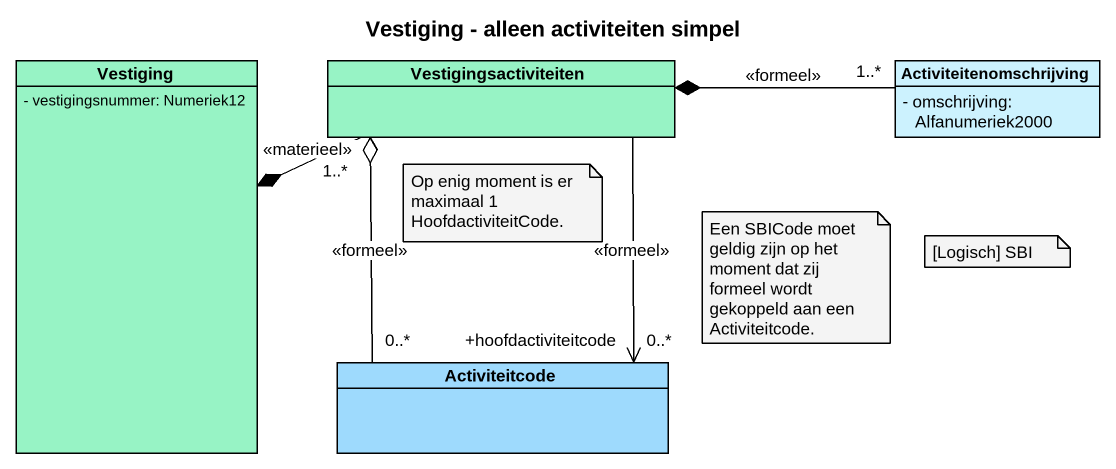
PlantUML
@startuml
title Vestiging - alleen activiteiten simpel
hide circle
hide empty members
skinparam classAttributeIconSize 0
class Vestiging #97F3C5 {
  - vestigingsnummer: Numeriek12
}
class Vestigingsactiviteiten #97F3C5
class Activiteitenomschrijving #CCF2FE {
  - omschrijving: Alfanumeriek2000
}
class Activiteitcode #9EDAFD
Vestiging *-right- "1..*" Vestigingsactiviteiten : <<materieel>>
Vestigingsactiviteiten --> "+hoofdactiviteitcode\n0..*" Activiteitcode : <<formeel>>
Activiteitenomschrijving "1..*" -left-* Vestigingsactiviteiten : <<formeel>>
Activiteitcode "0..*" -up-o Vestigingsactiviteiten : <<formeel>>
note as N1
  Op enig moment is er maximaal 1 HoofdactiviteitCode.
end note
note as N2
  Een SBICode moet geldig zijn op het moment dat zij formeel wordt gekoppeld aan een Activiteitcode.
end note
note as N3
  [Logisch] SBI
end note
@enduml
